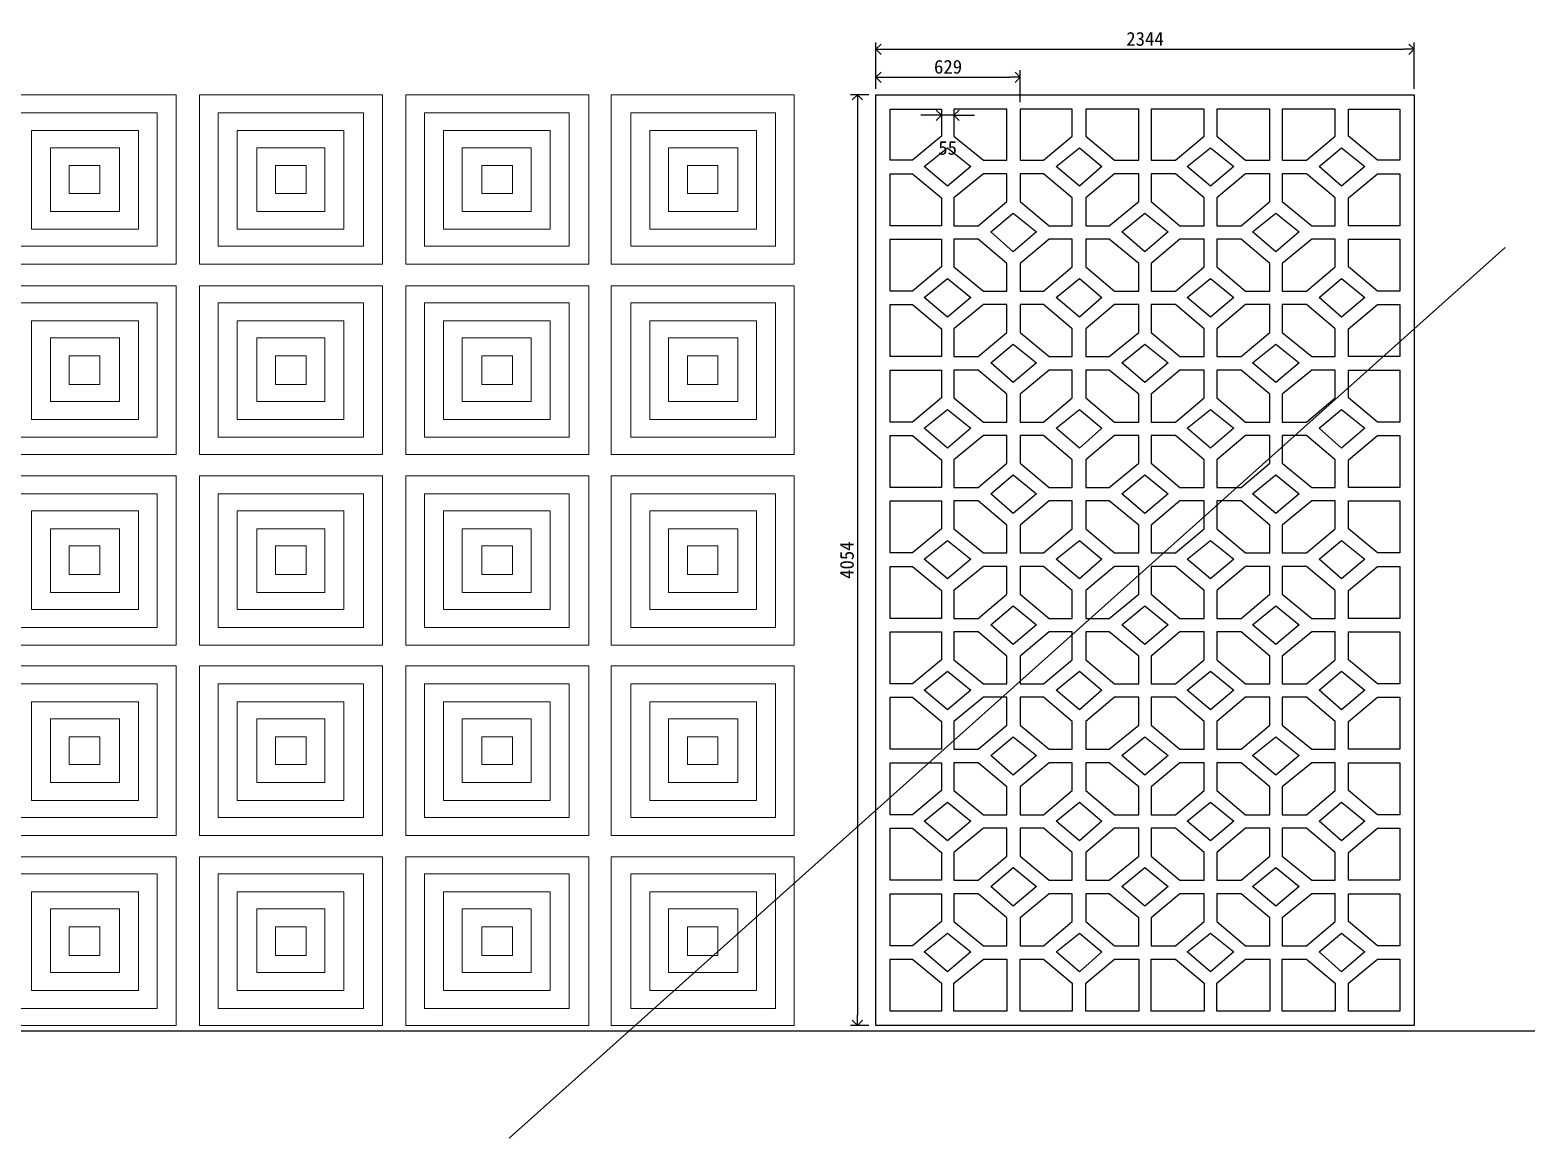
# Model space of a CAD drawing. Extents: x -66030 to 95157, y -13132 to 45879.
# Drawn here: x 12142 to 18655, y 23956 to 28783 of the extents above; entities that cross this region are included whole.
import ezdxf

# ---------------------------------------------------------------- set-up
doc = ezdxf.new("R2010")
doc.units = 0
doc.header["$LTSCALE"] = 100
doc.header["$MEASUREMENT"] = 0
doc.header["$PDMODE"] = 2
doc.header["$PDSIZE"] = -3
doc.layers.get('0').update_dxf_attribs({"linetype": 'CONTINUOUS'})
doc.layers.get('Defpoints').update_dxf_attribs({"linetype": 'CONTINUOUS'})
doc.layers.add('3', color=11, linetype='CONTINUOUS')
doc.styles.add('HZ', font='simhei.ttf')
doc.dimstyles.new('TEXT', dxfattribs={"dimscale": 8, "dimtxt": 2, "dimasz": 1.5, "dimexe": 1, "dimexo": 1, "dimgap": 0.5, "dimtad": 1, "dimdec": 0, "dimzin": 0, "dimdsep": 46, "dimtxsty": 'HZ', "dimblk": 'DOT', "dimblk1": 'OPEN90', "dimblk2": 'OPEN90', "dimsah": 1, "dimcen": 0, "dimclrd": 256, "dimclre": 256, "dimclrt": 7, "dimadec": 0, "dimazin": 0, "dimtfac": 0.5, "dimtdec": 0, "dimtmove": 2, "dimatfit": 3, "dimldrblk": 'OPEN90', "dimfxl": 1, "dimtolj": 1, "dimtzin": 0, "dimarcsym": 0})

# ---------------------------------------------------------------- blocks, each defined once
blk = doc.blocks.new('_OPEN90')
at = {"color": 0, "linetype": 'ByBlock'}
for p, q in [((0, 0), (-1, 0)), ((-0.5, 0.5), (0, 0)), ((0, 0), (-0.5, -0.5))]:
    blk.add_line(p, q, dxfattribs=at)
blk = doc.blocks.new('*D103')
at = {"layer": '3', "lineweight": -2, "transparency": 16777216}
for p, q in [((15824.4, 28530.8), (15824.4, 28729.1)), ((18168, 28526.9), (18168, 28729.1)), ((15869.4, 28699.1), (18123, 28699.1))]:
    blk.add_line(p, q, dxfattribs=at)
at = {"layer": 'Defpoints', "color": 0, "transparency": 16777216}
for p in [(18168, 28699.1), (15824.4, 28500.8), (18168, 28496.9)]:
    blk.add_point(p, dxfattribs=at)
at = {"layer": '3', "lineweight": -2, "transparency": 16777216, "xscale": 45, "yscale": 45, "zscale": 45, "rotation": 180}
blk.add_blockref('_OPEN90', (15824.4, 28699.1), dxfattribs=at)
at = {"layer": '3', "lineweight": -2, "transparency": 16777216, "xscale": 45, "yscale": 45, "zscale": 45}
blk.add_blockref('_OPEN90', (18168, 28699.1), dxfattribs=at)
at = {"layer": '3', "color": 7, "transparency": 16777216, "insert": (16996.2, 28744.1), "char_height": 60, "attachment_point": 5, "style": 'HZ'}
blk.add_mtext('\\A1;2344', dxfattribs=at)
blk = doc.blocks.new('*D104')
at = {"layer": '3', "lineweight": -2, "transparency": 16777216}
for p, q in [((15824.4, 28526.9), (15824.4, 28607.5)), ((16453.3, 28468.3), (16453.3, 28607.5)), ((15869.4, 28577.5), (16408.3, 28577.5))]:
    blk.add_line(p, q, dxfattribs=at)
at = {"layer": 'Defpoints', "color": 0, "transparency": 16777216}
for p in [(16453.3, 28577.5), (15824.4, 28496.9), (16453.3, 28438.3)]:
    blk.add_point(p, dxfattribs=at)
at = {"layer": '3', "lineweight": -2, "transparency": 16777216, "xscale": 45, "yscale": 45, "zscale": 45, "rotation": 180}
blk.add_blockref('_OPEN90', (15824.4, 28577.5), dxfattribs=at)
at = {"layer": '3', "lineweight": -2, "transparency": 16777216, "xscale": 45, "yscale": 45, "zscale": 45}
blk.add_blockref('_OPEN90', (16453.3, 28577.5), dxfattribs=at)
at = {"layer": '3', "color": 7, "transparency": 16777216, "insert": (16138.9, 28622.5), "char_height": 60, "attachment_point": 5, "style": 'HZ'}
blk.add_mtext('\\A1;629', dxfattribs=at)
blk = doc.blocks.new('*D105')
at = {"layer": '3', "lineweight": -2, "transparency": 16777216}
for p, q in [((16064.6, 28411.5), (16019.6, 28411.5)), ((16164.3, 28411.5), (16109.6, 28411.5)), ((16109.6, 28408.3), (16109.6, 28381.5)), ((16164.3, 28408.3), (16164.3, 28381.5)), ((16209.3, 28411.5), (16254.3, 28411.5))]:
    blk.add_line(p, q, dxfattribs=at)
at = {"layer": 'Defpoints', "color": 0, "transparency": 16777216}
for p in [(16109.6, 28438.3), (16109.6, 28411.5), (16164.3, 28438.3)]:
    blk.add_point(p, dxfattribs=at)
at = {"layer": '3', "lineweight": -2, "transparency": 16777216, "xscale": 45, "yscale": 45, "zscale": 45}
blk.add_blockref('_OPEN90', (16109.6, 28411.5), dxfattribs=at)
at = {"layer": '3', "lineweight": -2, "transparency": 16777216, "xscale": 45, "yscale": 45, "zscale": 45, "rotation": 180}
blk.add_blockref('_OPEN90', (16164.3, 28411.5), dxfattribs=at)
at = {"layer": '3', "color": 7, "transparency": 16777216, "insert": (16136.9, 28269), "char_height": 60, "attachment_point": 5, "style": 'HZ'}
blk.add_mtext('\\A1;55', dxfattribs=at)
blk = doc.blocks.new('*D106')
at = {"layer": '3', "lineweight": -2, "transparency": 16777216}
for p, q in [((15794.4, 28500.8), (15714, 28500.8)), ((15744, 28455.8), (15744, 24491.4)), ((15794.4, 24446.4), (15714, 24446.4))]:
    blk.add_line(p, q, dxfattribs=at)
at = {"layer": 'Defpoints', "color": 0, "transparency": 16777216}
for p in [(15824.4, 28500.8), (15744, 24446.4), (15824.4, 24446.4)]:
    blk.add_point(p, dxfattribs=at)
at = {"layer": '3', "lineweight": -2, "transparency": 16777216, "xscale": 45, "yscale": 45, "zscale": 45}
for p, rotation in [((15744, 28500.8), 90), ((15744, 24446.4), 270)]:
    blk.add_blockref('_OPEN90', p, dxfattribs=dict(at, rotation=rotation))
at = {"layer": '3', "color": 7, "transparency": 16777216, "insert": (15698.7, 26473.6), "char_height": 60, "attachment_point": 5, "rotation": 90, "style": 'HZ'}
blk.add_mtext('\\A1;4054', dxfattribs=at)

msp = doc.modelspace()

# ---------------------------------------------------------------- linework, layer by layer
at = {"lineweight": 0}
for points in [[(11981, 28500.8), (12777.8, 28500.8), (12777.8, 27762.6), (11981, 27762.6), (11981, 28500.8)], [(12879.3, 28500.8), (13676.2, 28500.8), (13676.2, 27762.6), (12879.3, 27762.6), (12879.3, 28500.8)], [(13777.7, 28500.8), (14574.5, 28500.8), (14574.5, 27762.6), (13777.7, 27762.6), (13777.7, 28500.8)], [(14672.2, 28500.8), (15469, 28500.8), (15469, 27762.6), (14672.2, 27762.6), (14672.2, 28500.8)], [(12066.9, 28422.7), (12695.8, 28422.7), (12695.8, 27840.7), (12066.9, 27840.7), (12066.9, 28422.7)], [(12961.4, 28422.7), (13594.1, 28422.7), (13594.1, 27840.7), (12961.4, 27840.7), (12961.4, 28422.7)], [(13859.7, 28422.7), (14488.6, 28422.7), (14488.6, 27840.7), (13859.7, 27840.7), (13859.7, 28422.7)], [(14758.1, 28422.7), (15387, 28422.7), (15387, 27840.7), (14758.1, 27840.7), (14758.1, 28422.7)], [(12148.9, 28344.6), (12613.7, 28344.6), (12613.7, 27914.9), (12148.9, 27914.9), (12148.9, 28344.6)], [(13043.4, 28344.6), (13508.2, 28344.6), (13508.2, 27914.9), (13043.4, 27914.9), (13043.4, 28344.6)], [(13941.8, 28344.6), (14406.6, 28344.6), (14406.6, 27914.9), (13941.8, 27914.9), (13941.8, 28344.6)], [(14840.1, 28344.6), (15304.9, 28344.6), (15304.9, 27914.9), (14840.1, 27914.9), (14840.1, 28344.6)], [(12230.9, 28270.4), (12531.7, 28270.4), (12531.7, 27993), (12230.9, 27993), (12230.9, 28270.4)], [(13129.3, 28270.4), (13426.2, 28270.4), (13426.2, 27993), (13129.3, 27993), (13129.3, 28270.4)], [(14023.8, 28270.4), (14324.5, 28270.4), (14324.5, 27993), (14023.8, 27993), (14023.8, 28270.4)], [(14922.2, 28270.4), (15222.9, 28270.4), (15222.9, 27993), (14922.2, 27993), (14922.2, 28270.4)], [(12313, 28192.2), (12445.8, 28192.2), (12445.8, 28071.2), (12313, 28071.2), (12313, 28192.2)], [(13211.3, 28192.2), (13344.1, 28192.2), (13344.1, 28071.2), (13211.3, 28071.2), (13211.3, 28192.2)], [(14109.7, 28192.2), (14242.5, 28192.2), (14242.5, 28071.2), (14109.7, 28071.2), (14109.7, 28192.2)], [(15004.2, 28192.2), (15137, 28192.2), (15137, 28071.2), (15004.2, 28071.2), (15004.2, 28192.2)], [(11981, 27668.8), (12777.8, 27668.8), (12777.8, 26934.5), (11981, 26934.5), (11981, 27668.8)], [(12879.3, 27668.8), (13676.2, 27668.8), (13676.2, 26934.5), (12879.3, 26934.5), (12879.3, 27668.8)], [(13777.7, 27668.8), (14574.5, 27668.8), (14574.5, 26934.5), (13777.7, 26934.5), (13777.7, 27668.8)], [(14672.2, 27668.8), (15469, 27668.8), (15469, 26934.5), (14672.2, 26934.5), (14672.2, 27668.8)], [(12066.9, 27594.6), (12695.8, 27594.6), (12695.8, 27008.7), (12066.9, 27008.7), (12066.9, 27594.6)], [(12961.4, 27594.6), (13594.1, 27594.6), (13594.1, 27008.7), (12961.4, 27008.7), (12961.4, 27594.6)], [(13859.7, 27594.6), (14488.6, 27594.6), (14488.6, 27008.7), (13859.7, 27008.7), (13859.7, 27594.6)], [(14758.1, 27594.6), (15387, 27594.6), (15387, 27008.7), (14758.1, 27008.7), (14758.1, 27594.6)], [(12148.9, 27516.5), (12613.7, 27516.5), (12613.7, 27086.8), (12148.9, 27086.8), (12148.9, 27516.5)], [(13043.4, 27516.5), (13508.2, 27516.5), (13508.2, 27086.8), (13043.4, 27086.8), (13043.4, 27516.5)], [(13941.8, 27516.5), (14406.6, 27516.5), (14406.6, 27086.8), (13941.8, 27086.8), (13941.8, 27516.5)], [(14840.1, 27516.5), (15304.9, 27516.5), (15304.9, 27086.8), (14840.1, 27086.8), (14840.1, 27516.5)], [(12230.9, 27442.3), (12531.7, 27442.3), (12531.7, 27165), (12230.9, 27165), (12230.9, 27442.3)], [(13129.3, 27442.3), (13426.2, 27442.3), (13426.2, 27165), (13129.3, 27165), (13129.3, 27442.3)], [(14023.8, 27442.3), (14324.5, 27442.3), (14324.5, 27165), (14023.8, 27165), (14023.8, 27442.3)], [(14922.2, 27442.3), (15222.9, 27442.3), (15222.9, 27165), (14922.2, 27165), (14922.2, 27442.3)], [(12313, 27364.2), (12445.8, 27364.2), (12445.8, 27239.2), (12313, 27239.2), (12313, 27364.2)], [(13211.3, 27364.2), (13344.1, 27364.2), (13344.1, 27239.2), (13211.3, 27239.2), (13211.3, 27364.2)], [(14109.7, 27364.2), (14242.5, 27364.2), (14242.5, 27239.2), (14109.7, 27239.2), (14109.7, 27364.2)], [(15004.2, 27364.2), (15137, 27364.2), (15137, 27239.2), (15004.2, 27239.2), (15004.2, 27364.2)], [(11981, 26840.8), (12777.8, 26840.8), (12777.8, 26102.5), (11981, 26102.5), (11981, 26840.8)], [(12879.3, 26840.8), (13676.2, 26840.8), (13676.2, 26102.5), (12879.3, 26102.5), (12879.3, 26840.8)], [(13777.7, 26840.8), (14574.5, 26840.8), (14574.5, 26102.5), (13777.7, 26102.5), (13777.7, 26840.8)], [(14672.2, 26840.8), (15469, 26840.8), (15469, 26102.5), (14672.2, 26102.5), (14672.2, 26840.8)], [(12066.9, 26762.7), (12695.8, 26762.7), (12695.8, 26180.7), (12066.9, 26180.7), (12066.9, 26762.7)], [(12961.4, 26762.7), (13594.1, 26762.7), (13594.1, 26180.7), (12961.4, 26180.7), (12961.4, 26762.7)], [(13859.7, 26762.7), (14488.6, 26762.7), (14488.6, 26180.7), (13859.7, 26180.7), (13859.7, 26762.7)], [(14758.1, 26762.7), (15387, 26762.7), (15387, 26180.7), (14758.1, 26180.7), (14758.1, 26762.7)], [(12148.9, 26688.4), (12613.7, 26688.4), (12613.7, 26258.8), (12148.9, 26258.8), (12148.9, 26688.4)], [(13043.4, 26688.4), (13508.2, 26688.4), (13508.2, 26258.8), (13043.4, 26258.8), (13043.4, 26688.4)], [(13941.8, 26688.4), (14406.6, 26688.4), (14406.6, 26258.8), (13941.8, 26258.8), (13941.8, 26688.4)], [(14840.1, 26688.4), (15304.9, 26688.4), (15304.9, 26258.8), (14840.1, 26258.8), (14840.1, 26688.4)], [(12230.9, 26610.3), (12531.7, 26610.3), (12531.7, 26333), (12230.9, 26333), (12230.9, 26610.3)], [(13129.3, 26610.3), (13426.2, 26610.3), (13426.2, 26333), (13129.3, 26333), (13129.3, 26610.3)], [(14023.8, 26610.3), (14324.5, 26610.3), (14324.5, 26333), (14023.8, 26333), (14023.8, 26610.3)], [(14922.2, 26610.3), (15222.9, 26610.3), (15222.9, 26333), (14922.2, 26333), (14922.2, 26610.3)], [(12313, 26536.1), (12445.8, 26536.1), (12445.8, 26411.1), (12313, 26411.1), (12313, 26536.1)], [(13211.3, 26536.1), (13344.1, 26536.1), (13344.1, 26411.1), (13211.3, 26411.1), (13211.3, 26536.1)], [(14109.7, 26536.1), (14242.5, 26536.1), (14242.5, 26411.1), (14109.7, 26411.1), (14109.7, 26536.1)], [(15004.2, 26536.1), (15137, 26536.1), (15137, 26411.1), (15004.2, 26411.1), (15004.2, 26536.1)], [(11981, 26012.7), (12777.8, 26012.7), (12777.8, 25274.5), (11981, 25274.5), (11981, 26012.7)], [(12879.3, 26012.7), (13676.2, 26012.7), (13676.2, 25274.5), (12879.3, 25274.5), (12879.3, 26012.7)], [(13777.7, 26012.7), (14574.5, 26012.7), (14574.5, 25274.5), (13777.7, 25274.5), (13777.7, 26012.7)], [(14672.2, 26012.7), (15469, 26012.7), (15469, 25274.5), (14672.2, 25274.5), (14672.2, 26012.7)], [(12066.9, 25934.6), (12695.8, 25934.6), (12695.8, 25352.6), (12066.9, 25352.6), (12066.9, 25934.6)], [(12961.4, 25934.6), (13594.1, 25934.6), (13594.1, 25352.6), (12961.4, 25352.6), (12961.4, 25934.6)], [(13859.7, 25934.6), (14488.6, 25934.6), (14488.6, 25352.6), (13859.7, 25352.6), (13859.7, 25934.6)], [(14758.1, 25934.6), (15387, 25934.6), (15387, 25352.6), (14758.1, 25352.6), (14758.1, 25934.6)], [(12148.9, 25856.5), (12613.7, 25856.5), (12613.7, 25426.8), (12148.9, 25426.8), (12148.9, 25856.5)], [(13043.4, 25856.5), (13508.2, 25856.5), (13508.2, 25426.8), (13043.4, 25426.8), (13043.4, 25856.5)], [(13941.8, 25856.5), (14406.6, 25856.5), (14406.6, 25426.8), (13941.8, 25426.8), (13941.8, 25856.5)], [(14840.1, 25856.5), (15304.9, 25856.5), (15304.9, 25426.8), (14840.1, 25426.8), (14840.1, 25856.5)], [(12230.9, 25782.3), (12531.7, 25782.3), (12531.7, 25504.9), (12230.9, 25504.9), (12230.9, 25782.3)], [(13129.3, 25782.3), (13426.2, 25782.3), (13426.2, 25504.9), (13129.3, 25504.9), (13129.3, 25782.3)], [(14023.8, 25782.3), (14324.5, 25782.3), (14324.5, 25504.9), (14023.8, 25504.9), (14023.8, 25782.3)], [(14922.2, 25782.3), (15222.9, 25782.3), (15222.9, 25504.9), (14922.2, 25504.9), (14922.2, 25782.3)], [(12313, 25704.1), (12445.8, 25704.1), (12445.8, 25583), (12313, 25583), (12313, 25704.1)], [(13211.3, 25704.1), (13344.1, 25704.1), (13344.1, 25583), (13211.3, 25583), (13211.3, 25704.1)], [(14109.7, 25704.1), (14242.5, 25704.1), (14242.5, 25583), (14109.7, 25583), (14109.7, 25704.1)], [(15004.2, 25704.1), (15137, 25704.1), (15137, 25583), (15004.2, 25583), (15004.2, 25704.1)], [(11981, 25180.7), (12777.8, 25180.7), (12777.8, 24446.4), (11981, 24446.4), (11981, 25180.7)], [(12879.3, 25180.7), (13676.2, 25180.7), (13676.2, 24446.4), (12879.3, 24446.4), (12879.3, 25180.7)], [(13777.7, 25180.7), (14574.5, 25180.7), (14574.5, 24446.4), (13777.7, 24446.4), (13777.7, 25180.7)], [(14672.2, 25180.7), (15469, 25180.7), (15469, 24446.4), (14672.2, 24446.4), (14672.2, 25180.7)], [(12066.9, 25106.5), (12695.8, 25106.5), (12695.8, 24520.6), (12066.9, 24520.6), (12066.9, 25106.5)], [(12961.4, 25106.5), (13594.1, 25106.5), (13594.1, 24520.6), (12961.4, 24520.6), (12961.4, 25106.5)], [(13859.7, 25106.5), (14488.6, 25106.5), (14488.6, 24520.6), (13859.7, 24520.6), (13859.7, 25106.5)], [(14758.1, 25106.5), (15387, 25106.5), (15387, 24520.6), (14758.1, 24520.6), (14758.1, 25106.5)], [(12148.9, 25028.4), (12613.7, 25028.4), (12613.7, 24598.7), (12148.9, 24598.7), (12148.9, 25028.4)], [(13043.4, 25028.4), (13508.2, 25028.4), (13508.2, 24598.7), (13043.4, 24598.7), (13043.4, 25028.4)], [(13941.8, 25028.4), (14406.6, 25028.4), (14406.6, 24598.7), (13941.8, 24598.7), (13941.8, 25028.4)], [(14840.1, 25028.4), (15304.9, 25028.4), (15304.9, 24598.7), (14840.1, 24598.7), (14840.1, 25028.4)], [(12230.9, 24954.2), (12531.7, 24954.2), (12531.7, 24676.9), (12230.9, 24676.9), (12230.9, 24954.2)], [(13129.3, 24954.2), (13426.2, 24954.2), (13426.2, 24676.9), (13129.3, 24676.9), (13129.3, 24954.2)], [(14023.8, 24954.2), (14324.5, 24954.2), (14324.5, 24676.9), (14023.8, 24676.9), (14023.8, 24954.2)], [(14922.2, 24954.2), (15222.9, 24954.2), (15222.9, 24676.9), (14922.2, 24676.9), (14922.2, 24954.2)], [(12313, 24876.1), (12445.8, 24876.1), (12445.8, 24751.1), (12313, 24751.1), (12313, 24876.1)], [(13211.3, 24876.1), (13344.1, 24876.1), (13344.1, 24751.1), (13211.3, 24751.1), (13211.3, 24876.1)], [(14109.7, 24876.1), (14242.5, 24876.1), (14242.5, 24751.1), (14109.7, 24751.1), (14109.7, 24876.1)], [(15004.2, 24876.1), (15137, 24876.1), (15137, 24751.1), (15004.2, 24751.1), (15004.2, 24876.1)]]:
    msp.add_lwpolyline(points, close=True, dxfattribs=at)
at = {"layer": '3'}
for p, q in [((18564.5, 27835.9), (14228.3, 23955.8)), ((-66009.4, 24422.6), (95156.9, 24422.6))]:
    msp.add_line(p, q, dxfattribs=at)
for points in [[(15824.4, 24446.4), (15824.4, 24450.3), (15824.4, 28496.9), (15824.4, 28500.8), (18168, 28500.8), (18168, 28496.9), (18168, 28496.9), (18168, 28465.7), (18168, 28215.7), (18168, 28157.1), (18168, 27930.5), (18168, 27871.9), (18168, 27645.4), (18168, 27586.8), (18168, 27360.3), (18168, 27301.7), (18168, 27075.1), (18168, 27016.5), (18168, 26790), (18168, 26731.4), (18168, 26504.9), (18168, 26446.3), (18168, 26219.7), (18168, 26161.1), (18168, 25934.6), (18168, 25876), (18168, 25649.5), (18168, 25590.9), (18168, 25364.3), (18168, 25305.7), (18168, 25079.2), (18168, 25020.6), (18168, 24794), (18168, 24735.5), (18168, 24450.3), (18168, 24450.3), (18168, 24446.4), (15824.4, 24446.4)], [(16109.6, 28438.3), (16109.6, 28321.1), (15984.6, 28215.7), (15886.9, 28215.7), (15886.9, 28438.3), (16109.6, 28438.3)], [(16164.3, 28438.3), (16164.3, 28321.1), (16293.2, 28215.7), (16394.7, 28215.7), (16394.7, 28438.3), (16164.3, 28438.3)], [(16453.3, 28438.3), (16453.3, 28215.7), (16554.9, 28215.7), (16679.8, 28321.1), (16679.8, 28438.3), (16453.3, 28438.3)], [(16863.4, 28215.7), (16968.9, 28215.7), (16968.9, 28438.3), (16738.4, 28438.3), (16738.4, 28321.1), (16863.4, 28215.7)], [(17023.6, 28438.3), (17023.6, 28215.7), (17129, 28215.7), (17254, 28321.1), (17254, 28438.3), (17023.6, 28438.3)], [(17433.7, 28215.7), (17539.2, 28215.7), (17539.2, 28438.3), (17308.7, 28438.3), (17308.7, 28321.1), (17433.7, 28215.7)], [(17824.3, 28321.1), (17824.3, 28438.3), (17593.8, 28438.3), (17593.8, 28215.7), (17699.3, 28215.7), (17824.3, 28321.1)], [(18105.5, 28215.7), (18007.9, 28215.7), (17882.9, 28321.1), (17882.9, 28438.3), (18105.5, 28438.3), (18105.5, 28215.7)], [(16035.4, 28188.3), (16136.9, 28270.4), (16238.5, 28188.3), (16136.9, 28102.4), (16035.4, 28188.3)], [(16609.5, 28188.3), (16711.1, 28270.4), (16808.7, 28188.3), (16711.1, 28102.4), (16609.5, 28188.3)], [(17179.8, 28188.3), (17281.4, 28270.4), (17382.9, 28188.3), (17281.4, 28102.4), (17179.8, 28188.3)], [(17754, 28188.3), (17851.6, 28270.4), (17953.2, 28188.3), (17851.6, 28102.4), (17754, 28188.3)], [(15886.9, 28157.1), (15984.6, 28157.1), (16109.6, 28051.6), (16109.6, 27930.5), (15886.9, 27930.5), (15886.9, 28157.1)], [(16164.3, 28051.6), (16164.3, 27930.5), (16269.7, 27930.5), (16394.7, 28036), (16394.7, 28157.1), (16293.2, 28157.1), (16164.3, 28051.6)], [(16578.3, 27930.5), (16679.8, 27930.5), (16679.8, 28051.6), (16554.9, 28157.1), (16453.3, 28157.1), (16453.3, 28036), (16578.3, 27930.5)], [(16738.4, 28051.6), (16738.4, 27930.5), (16840, 27930.5), (16968.9, 28036), (16968.9, 28157.1), (16863.4, 28157.1), (16738.4, 28051.6)], [(17148.6, 27930.5), (17254, 27930.5), (17254, 28051.6), (17129, 28157.1), (17023.6, 28157.1), (17023.6, 28036), (17148.6, 27930.5)], [(17308.7, 28051.6), (17308.7, 27930.5), (17414.2, 27930.5), (17539.2, 28036), (17539.2, 28157.1), (17433.7, 28157.1), (17308.7, 28051.6)], [(17722.7, 27930.5), (17824.3, 27930.5), (17824.3, 28051.6), (17699.3, 28157.1), (17593.8, 28157.1), (17593.8, 28036), (17722.7, 27930.5)], [(18105.5, 27930.5), (17882.9, 27930.5), (17882.9, 28051.6), (18007.9, 28157.1), (18105.5, 28157.1), (18105.5, 27930.5)], [(16324.4, 27903.2), (16422, 27985.2), (16523.6, 27903.2), (16422, 27817.3), (16324.4, 27903.2)], [(16894.7, 27903.2), (16996.2, 27985.2), (17097.8, 27903.2), (16996.2, 27817.3), (16894.7, 27903.2)], [(17464.9, 27903.2), (17566.5, 27985.2), (17668.1, 27903.2), (17566.5, 27817.3), (17464.9, 27903.2)], [(15886.9, 27871.9), (16109.6, 27871.9), (16109.6, 27750.9), (15984.6, 27645.4), (15886.9, 27645.4), (15886.9, 27871.9)], [(16269.7, 27871.9), (16164.3, 27871.9), (16164.3, 27750.9), (16293.2, 27645.4), (16394.7, 27645.4), (16394.7, 27766.5), (16269.7, 27871.9)], [(16453.3, 27766.5), (16453.3, 27645.4), (16554.9, 27645.4), (16679.8, 27750.9), (16679.8, 27871.9), (16578.3, 27871.9), (16453.3, 27766.5)], [(16863.4, 27645.4), (16968.9, 27645.4), (16968.9, 27766.5), (16840, 27871.9), (16738.4, 27871.9), (16738.4, 27750.9), (16863.4, 27645.4)], [(17023.6, 27766.5), (17023.6, 27645.4), (17129, 27645.4), (17254, 27750.9), (17254, 27871.9), (17148.6, 27871.9), (17023.6, 27766.5)], [(17433.7, 27645.4), (17539.2, 27645.4), (17539.2, 27766.5), (17414.2, 27871.9), (17308.7, 27871.9), (17308.7, 27750.9), (17433.7, 27645.4)], [(17824.3, 27750.9), (17824.3, 27871.9), (17722.7, 27871.9), (17593.8, 27766.5), (17593.8, 27645.4), (17699.3, 27645.4), (17824.3, 27750.9)], [(18105.5, 27645.4), (18007.9, 27645.4), (17882.9, 27750.9), (17882.9, 27871.9), (18105.5, 27871.9), (18105.5, 27645.4)], [(16035.4, 27618.1), (16136.9, 27700.1), (16238.5, 27618.1), (16136.9, 27532.1), (16035.4, 27618.1)], [(16609.5, 27618.1), (16711.1, 27700.1), (16808.7, 27618.1), (16711.1, 27532.1), (16609.5, 27618.1)], [(17179.8, 27618.1), (17281.4, 27700.1), (17382.9, 27618.1), (17281.4, 27532.1), (17179.8, 27618.1)], [(17754, 27618.1), (17851.6, 27700.1), (17953.2, 27618.1), (17851.6, 27532.1), (17754, 27618.1)], [(15886.9, 27586.8), (15984.6, 27586.8), (16109.6, 27481.3), (16109.6, 27360.3), (15886.9, 27360.3), (15886.9, 27586.8)], [(16164.3, 27481.3), (16164.3, 27360.3), (16269.7, 27360.3), (16394.7, 27465.7), (16394.7, 27586.8), (16293.2, 27586.8), (16164.3, 27481.3)], [(16578.3, 27360.3), (16679.8, 27360.3), (16679.8, 27481.3), (16554.9, 27586.8), (16453.3, 27586.8), (16453.3, 27465.7), (16578.3, 27360.3)], [(16738.4, 27481.3), (16738.4, 27360.3), (16840, 27360.3), (16968.9, 27465.7), (16968.9, 27586.8), (16863.4, 27586.8), (16738.4, 27481.3)], [(17148.6, 27360.3), (17254, 27360.3), (17254, 27481.3), (17129, 27586.8), (17023.6, 27586.8), (17023.6, 27465.7), (17148.6, 27360.3)], [(17308.7, 27481.3), (17308.7, 27360.3), (17414.2, 27360.3), (17539.2, 27465.7), (17539.2, 27586.8), (17433.7, 27586.8), (17308.7, 27481.3)], [(17722.7, 27360.3), (17824.3, 27360.3), (17824.3, 27481.3), (17699.3, 27586.8), (17593.8, 27586.8), (17593.8, 27465.7), (17722.7, 27360.3)], [(18105.5, 27360.3), (17882.9, 27360.3), (17882.9, 27481.3), (18007.9, 27586.8), (18105.5, 27586.8), (18105.5, 27360.3)], [(16324.4, 27332.9), (16422, 27414.9), (16523.6, 27332.9), (16422, 27247), (16324.4, 27332.9)], [(16894.7, 27332.9), (16996.2, 27414.9), (17097.8, 27332.9), (16996.2, 27247), (16894.7, 27332.9)], [(17464.9, 27332.9), (17566.5, 27414.9), (17668.1, 27332.9), (17566.5, 27247), (17464.9, 27332.9)], [(15886.9, 27301.7), (16109.6, 27301.7), (16109.6, 27180.6), (15984.6, 27075.1), (15886.9, 27075.1), (15886.9, 27301.7)], [(16269.7, 27301.7), (16164.3, 27301.7), (16164.3, 27180.6), (16293.2, 27075.1), (16394.7, 27075.1), (16394.7, 27196.2), (16269.7, 27301.7)], [(16453.3, 27196.2), (16453.3, 27075.1), (16554.9, 27075.1), (16679.8, 27180.6), (16679.8, 27301.7), (16578.3, 27301.7), (16453.3, 27196.2)], [(16863.4, 27075.1), (16968.9, 27075.1), (16968.9, 27196.2), (16840, 27301.7), (16738.4, 27301.7), (16738.4, 27180.6), (16863.4, 27075.1)], [(17023.6, 27196.2), (17023.6, 27075.1), (17129, 27075.1), (17254, 27180.6), (17254, 27301.7), (17148.6, 27301.7), (17023.6, 27196.2)], [(17433.7, 27075.1), (17539.2, 27075.1), (17539.2, 27196.2), (17414.2, 27301.7), (17308.7, 27301.7), (17308.7, 27180.6), (17433.7, 27075.1)], [(17824.3, 27180.6), (17824.3, 27301.7), (17722.7, 27301.7), (17593.8, 27196.2), (17593.8, 27075.1), (17699.3, 27075.1), (17824.3, 27180.6)], [(18105.5, 27075.1), (18007.9, 27075.1), (17882.9, 27180.6), (17882.9, 27301.7), (18105.5, 27301.7), (18105.5, 27075.1)], [(16035.4, 27047.8), (16136.9, 27129.8), (16238.5, 27047.8), (16136.9, 26961.9), (16035.4, 27047.8)], [(16609.5, 27047.8), (16711.1, 27129.8), (16808.7, 27047.8), (16711.1, 26961.9), (16609.5, 27047.8)], [(17179.8, 27047.8), (17281.4, 27129.8), (17382.9, 27047.8), (17281.4, 26961.9), (17179.8, 27047.8)], [(17754, 27047.8), (17851.6, 27129.8), (17953.2, 27047.8), (17851.6, 26961.9), (17754, 27047.8)], [(15886.9, 27016.5), (15984.6, 27016.5), (16109.6, 26911.1), (16109.6, 26790), (15886.9, 26790), (15886.9, 27016.5)], [(16164.3, 26911.1), (16164.3, 26790), (16269.7, 26790), (16394.7, 26895.5), (16394.7, 27016.5), (16293.2, 27016.5), (16164.3, 26911.1)], [(16578.3, 26790), (16679.8, 26790), (16679.8, 26911.1), (16554.9, 27016.5), (16453.3, 27016.5), (16453.3, 26895.5), (16578.3, 26790)], [(16738.4, 26911.1), (16738.4, 26790), (16840, 26790), (16968.9, 26895.5), (16968.9, 27016.5), (16863.4, 27016.5), (16738.4, 26911.1)], [(17148.6, 26790), (17254, 26790), (17254, 26911.1), (17129, 27016.5), (17023.6, 27016.5), (17023.6, 26895.5), (17148.6, 26790)], [(17308.7, 26911.1), (17308.7, 26790), (17414.2, 26790), (17539.2, 26895.5), (17539.2, 27016.5), (17433.7, 27016.5), (17308.7, 26911.1)], [(17722.7, 26790), (17824.3, 26790), (17824.3, 26911.1), (17699.3, 27016.5), (17593.8, 27016.5), (17593.8, 26895.5), (17722.7, 26790)], [(18105.5, 26790), (17882.9, 26790), (17882.9, 26911.1), (18007.9, 27016.5), (18105.5, 27016.5), (18105.5, 26790)], [(16324.4, 26762.7), (16422, 26844.7), (16523.6, 26762.7), (16422, 26676.7), (16324.4, 26762.7)], [(16894.7, 26762.7), (16996.2, 26844.7), (17097.8, 26762.7), (16996.2, 26676.7), (16894.7, 26762.7)], [(17464.9, 26762.7), (17566.5, 26844.7), (17668.1, 26762.7), (17566.5, 26676.7), (17464.9, 26762.7)], [(15886.9, 26731.4), (16109.6, 26731.4), (16109.6, 26610.3), (15984.6, 26504.9), (15886.9, 26504.9), (15886.9, 26731.4)], [(16269.7, 26731.4), (16164.3, 26731.4), (16164.3, 26610.3), (16293.2, 26504.9), (16394.7, 26504.9), (16394.7, 26625.9), (16269.7, 26731.4)], [(16453.3, 26625.9), (16453.3, 26504.9), (16554.9, 26504.9), (16679.8, 26610.3), (16679.8, 26731.4), (16578.3, 26731.4), (16453.3, 26625.9)], [(16863.4, 26504.9), (16968.9, 26504.9), (16968.9, 26625.9), (16840, 26731.4), (16738.4, 26731.4), (16738.4, 26610.3), (16863.4, 26504.9)], [(17023.6, 26625.9), (17023.6, 26504.9), (17129, 26504.9), (17254, 26610.3), (17254, 26731.4), (17148.6, 26731.4), (17023.6, 26625.9)], [(17433.7, 26504.9), (17539.2, 26504.9), (17539.2, 26625.9), (17414.2, 26731.4), (17308.7, 26731.4), (17308.7, 26610.3), (17433.7, 26504.9)], [(17824.3, 26610.3), (17824.3, 26731.4), (17722.7, 26731.4), (17593.8, 26625.9), (17593.8, 26504.9), (17699.3, 26504.9), (17824.3, 26610.3)], [(18105.5, 26504.9), (18007.9, 26504.9), (17882.9, 26610.3), (17882.9, 26731.4), (18105.5, 26731.4), (18105.5, 26504.9)], [(16035.4, 26477.5), (16136.9, 26559.5), (16238.5, 26477.5), (16136.9, 26391.6), (16035.4, 26477.5)], [(16609.5, 26477.5), (16711.1, 26559.5), (16808.7, 26477.5), (16711.1, 26391.6), (16609.5, 26477.5)], [(17179.8, 26477.5), (17281.4, 26559.5), (17382.9, 26477.5), (17281.4, 26391.6), (17179.8, 26477.5)], [(17754, 26477.5), (17851.6, 26559.5), (17953.2, 26477.5), (17851.6, 26391.6), (17754, 26477.5)], [(15886.9, 26446.3), (15984.6, 26446.3), (16109.6, 26340.8), (16109.6, 26219.7), (15886.9, 26219.7), (15886.9, 26446.3)], [(16164.3, 26340.8), (16164.3, 26219.7), (16269.7, 26219.7), (16394.7, 26325.2), (16394.7, 26446.3), (16293.2, 26446.3), (16164.3, 26340.8)], [(16578.3, 26219.7), (16679.8, 26219.7), (16679.8, 26340.8), (16554.9, 26446.3), (16453.3, 26446.3), (16453.3, 26325.2), (16578.3, 26219.7)], [(16738.4, 26340.8), (16738.4, 26219.7), (16840, 26219.7), (16968.9, 26325.2), (16968.9, 26446.3), (16863.4, 26446.3), (16738.4, 26340.8)], [(17148.6, 26219.7), (17254, 26219.7), (17254, 26340.8), (17129, 26446.3), (17023.6, 26446.3), (17023.6, 26325.2), (17148.6, 26219.7)], [(17308.7, 26340.8), (17308.7, 26219.7), (17414.2, 26219.7), (17539.2, 26325.2), (17539.2, 26446.3), (17433.7, 26446.3), (17308.7, 26340.8)], [(17722.7, 26219.7), (17824.3, 26219.7), (17824.3, 26340.8), (17699.3, 26446.3), (17593.8, 26446.3), (17593.8, 26325.2), (17722.7, 26219.7)], [(18105.5, 26219.7), (17882.9, 26219.7), (17882.9, 26340.8), (18007.9, 26446.3), (18105.5, 26446.3), (18105.5, 26219.7)], [(16324.4, 26192.4), (16422, 26274.4), (16523.6, 26192.4), (16422, 26106.4), (16324.4, 26192.4)], [(16894.7, 26192.4), (16996.2, 26274.4), (17097.8, 26192.4), (16996.2, 26106.4), (16894.7, 26192.4)], [(17464.9, 26192.4), (17566.5, 26274.4), (17668.1, 26192.4), (17566.5, 26106.4), (17464.9, 26192.4)], [(15886.9, 26161.1), (16109.6, 26161.1), (16109.6, 26040), (15984.6, 25934.6), (15886.9, 25934.6), (15886.9, 26161.1)], [(16269.7, 26161.1), (16164.3, 26161.1), (16164.3, 26040), (16293.2, 25934.6), (16394.7, 25934.6), (16394.7, 26055.7), (16269.7, 26161.1)], [(16453.3, 26055.7), (16453.3, 25934.6), (16554.9, 25934.6), (16679.8, 26040), (16679.8, 26161.1), (16578.3, 26161.1), (16453.3, 26055.7)], [(16863.4, 25934.6), (16968.9, 25934.6), (16968.9, 26055.7), (16840, 26161.1), (16738.4, 26161.1), (16738.4, 26040), (16863.4, 25934.6)], [(17023.6, 26055.7), (17023.6, 25934.6), (17129, 25934.6), (17254, 26040), (17254, 26161.1), (17148.6, 26161.1), (17023.6, 26055.7)], [(17433.7, 25934.6), (17539.2, 25934.6), (17539.2, 26055.7), (17414.2, 26161.1), (17308.7, 26161.1), (17308.7, 26040), (17433.7, 25934.6)], [(17824.3, 26040), (17824.3, 26161.1), (17722.7, 26161.1), (17593.8, 26055.7), (17593.8, 25934.6), (17699.3, 25934.6), (17824.3, 26040)], [(18105.5, 25934.6), (18007.9, 25934.6), (17882.9, 26040), (17882.9, 26161.1), (18105.5, 26161.1), (18105.5, 25934.6)], [(16035.4, 25907.2), (16136.9, 25989.3), (16238.5, 25907.2), (16136.9, 25821.3), (16035.4, 25907.2)], [(16609.5, 25907.2), (16711.1, 25989.3), (16808.7, 25907.2), (16711.1, 25821.3), (16609.5, 25907.2)], [(17179.8, 25907.2), (17281.4, 25989.3), (17382.9, 25907.2), (17281.4, 25821.3), (17179.8, 25907.2)], [(17754, 25907.2), (17851.6, 25989.3), (17953.2, 25907.2), (17851.6, 25821.3), (17754, 25907.2)], [(15886.9, 25876), (15984.6, 25876), (16109.6, 25770.5), (16109.6, 25649.5), (15886.9, 25649.5), (15886.9, 25876)], [(16164.3, 25770.5), (16164.3, 25649.5), (16269.7, 25649.5), (16394.7, 25754.9), (16394.7, 25876), (16293.2, 25876), (16164.3, 25770.5)], [(16578.3, 25649.5), (16679.8, 25649.5), (16679.8, 25770.5), (16554.9, 25876), (16453.3, 25876), (16453.3, 25754.9), (16578.3, 25649.5)], [(16738.4, 25770.5), (16738.4, 25649.5), (16840, 25649.5), (16968.9, 25754.9), (16968.9, 25876), (16863.4, 25876), (16738.4, 25770.5)], [(17148.6, 25649.5), (17254, 25649.5), (17254, 25770.5), (17129, 25876), (17023.6, 25876), (17023.6, 25754.9), (17148.6, 25649.5)], [(17308.7, 25770.5), (17308.7, 25649.5), (17414.2, 25649.5), (17539.2, 25754.9), (17539.2, 25876), (17433.7, 25876), (17308.7, 25770.5)], [(17722.7, 25649.5), (17824.3, 25649.5), (17824.3, 25770.5), (17699.3, 25876), (17593.8, 25876), (17593.8, 25754.9), (17722.7, 25649.5)], [(18105.5, 25649.5), (17882.9, 25649.5), (17882.9, 25770.5), (18007.9, 25876), (18105.5, 25876), (18105.5, 25649.5)], [(16324.4, 25622.1), (16422, 25704.1), (16523.6, 25622.1), (16422, 25536.2), (16324.4, 25622.1)], [(16894.7, 25622.1), (16996.2, 25704.1), (17097.8, 25622.1), (16996.2, 25536.2), (16894.7, 25622.1)], [(17464.9, 25622.1), (17566.5, 25704.1), (17668.1, 25622.1), (17566.5, 25536.2), (17464.9, 25622.1)], [(15886.9, 25590.9), (16109.6, 25590.9), (16109.6, 25469.8), (15984.6, 25364.3), (15886.9, 25364.3), (15886.9, 25590.9)], [(16269.7, 25590.9), (16164.3, 25590.9), (16164.3, 25469.8), (16293.2, 25364.3), (16394.7, 25364.3), (16394.7, 25485.4), (16269.7, 25590.9)], [(16453.3, 25485.4), (16453.3, 25364.3), (16554.9, 25364.3), (16679.8, 25469.8), (16679.8, 25590.9), (16578.3, 25590.9), (16453.3, 25485.4)], [(16863.4, 25364.3), (16968.9, 25364.3), (16968.9, 25485.4), (16840, 25590.9), (16738.4, 25590.9), (16738.4, 25469.8), (16863.4, 25364.3)], [(17023.6, 25485.4), (17023.6, 25364.3), (17129, 25364.3), (17254, 25469.8), (17254, 25590.9), (17148.6, 25590.9), (17023.6, 25485.4)], [(17433.7, 25364.3), (17539.2, 25364.3), (17539.2, 25485.4), (17414.2, 25590.9), (17308.7, 25590.9), (17308.7, 25469.8), (17433.7, 25364.3)], [(17824.3, 25469.8), (17824.3, 25590.9), (17722.7, 25590.9), (17593.8, 25485.4), (17593.8, 25364.3), (17699.3, 25364.3), (17824.3, 25469.8)], [(18105.5, 25364.3), (18007.9, 25364.3), (17882.9, 25469.8), (17882.9, 25590.9), (18105.5, 25590.9), (18105.5, 25364.3)], [(16035.4, 25337), (16136.9, 25419), (16238.5, 25337), (16136.9, 25251), (16035.4, 25337)], [(16609.5, 25337), (16711.1, 25419), (16808.7, 25337), (16711.1, 25251), (16609.5, 25337)], [(17179.8, 25337), (17281.4, 25419), (17382.9, 25337), (17281.4, 25251), (17179.8, 25337)], [(17754, 25337), (17851.6, 25419), (17953.2, 25337), (17851.6, 25251), (17754, 25337)], [(15886.9, 25305.7), (15984.6, 25305.7), (16109.6, 25200.3), (16109.6, 25079.2), (15886.9, 25079.2), (15886.9, 25305.7)], [(16164.3, 25200.3), (16164.3, 25079.2), (16269.7, 25079.2), (16394.7, 25184.6), (16394.7, 25305.7), (16293.2, 25305.7), (16164.3, 25200.3)], [(16578.3, 25079.2), (16679.8, 25079.2), (16679.8, 25200.3), (16554.9, 25305.7), (16453.3, 25305.7), (16453.3, 25184.6), (16578.3, 25079.2)], [(16738.4, 25200.3), (16738.4, 25079.2), (16840, 25079.2), (16968.9, 25184.6), (16968.9, 25305.7), (16863.4, 25305.7), (16738.4, 25200.3)], [(17148.6, 25079.2), (17254, 25079.2), (17254, 25200.3), (17129, 25305.7), (17023.6, 25305.7), (17023.6, 25184.6), (17148.6, 25079.2)], [(17308.7, 25200.3), (17308.7, 25079.2), (17414.2, 25079.2), (17539.2, 25184.6), (17539.2, 25305.7), (17433.7, 25305.7), (17308.7, 25200.3)], [(17722.7, 25079.2), (17824.3, 25079.2), (17824.3, 25200.3), (17699.3, 25305.7), (17593.8, 25305.7), (17593.8, 25184.6), (17722.7, 25079.2)], [(18105.5, 25079.2), (17882.9, 25079.2), (17882.9, 25200.3), (18007.9, 25305.7), (18105.5, 25305.7), (18105.5, 25079.2)], [(16324.4, 25051.8), (16422, 25133.9), (16523.6, 25051.8), (16422, 24965.9), (16324.4, 25051.8)], [(16894.7, 25051.8), (16996.2, 25133.9), (17097.8, 25051.8), (16996.2, 24965.9), (16894.7, 25051.8)], [(17464.9, 25051.8), (17566.5, 25133.9), (17668.1, 25051.8), (17566.5, 24965.9), (17464.9, 25051.8)], [(15886.9, 25020.6), (16109.6, 25020.6), (16109.6, 24899.5), (15984.6, 24794), (15886.9, 24794), (15886.9, 25020.6)], [(16293.2, 24794), (16394.7, 24794), (16394.7, 24915.1), (16269.7, 25020.6), (16164.3, 25020.6), (16164.3, 24899.5), (16293.2, 24794)], [(16453.3, 24915.1), (16453.3, 24794), (16554.9, 24794), (16679.8, 24899.5), (16679.8, 25020.6), (16578.3, 25020.6), (16453.3, 24915.1)], [(16863.4, 24794), (16968.9, 24794), (16968.9, 24915.1), (16840, 25020.6), (16738.4, 25020.6), (16738.4, 24899.5), (16863.4, 24794)], [(17023.6, 24915.1), (17023.6, 24794), (17129, 24794), (17254, 24899.5), (17254, 25020.6), (17148.6, 25020.6), (17023.6, 24915.1)], [(17433.7, 24794), (17539.2, 24794), (17539.2, 24915.1), (17414.2, 25020.6), (17308.7, 25020.6), (17308.7, 24899.5), (17433.7, 24794)], [(17593.8, 24915.1), (17593.8, 24794), (17699.3, 24794), (17824.3, 24899.5), (17824.3, 25020.6), (17722.7, 25020.6), (17593.8, 24915.1)], [(18105.5, 24794), (18007.9, 24794), (17882.9, 24899.5), (17882.9, 25020.6), (18105.5, 25020.6), (18105.5, 24794)], [(16035.4, 24766.7), (16136.9, 24848.7), (16238.5, 24766.7), (16136.9, 24680.8), (16035.4, 24766.7)], [(16609.5, 24766.7), (16711.1, 24848.7), (16808.7, 24766.7), (16711.1, 24680.8), (16609.5, 24766.7)], [(17179.8, 24766.7), (17281.4, 24848.7), (17382.9, 24766.7), (17281.4, 24680.8), (17179.8, 24766.7)], [(17754, 24766.7), (17851.6, 24848.7), (17953.2, 24766.7), (17851.6, 24680.8), (17754, 24766.7)], [(15886.9, 24735.5), (15984.6, 24735.5), (16109.6, 24630), (16109.6, 24508.9), (15886.9, 24508.9), (15886.9, 24735.5)], [(16164.3, 24508.9), (16164.3, 24630), (16293.2, 24735.5), (16394.7, 24735.5), (16394.7, 24508.9), (16164.3, 24508.9)], [(16453.3, 24508.9), (16453.3, 24735.5), (16554.9, 24735.5), (16679.8, 24630), (16679.8, 24508.9), (16453.3, 24508.9)], [(16738.4, 24508.9), (16738.4, 24630), (16863.4, 24735.5), (16968.9, 24735.5), (16968.9, 24508.9), (16738.4, 24508.9)], [(17023.6, 24508.9), (17023.6, 24735.5), (17129, 24735.5), (17254, 24630), (17254, 24508.9), (17023.6, 24508.9)], [(17308.7, 24508.9), (17308.7, 24630), (17433.7, 24735.5), (17539.2, 24735.5), (17539.2, 24508.9), (17308.7, 24508.9)], [(17593.8, 24508.9), (17593.8, 24735.5), (17699.3, 24735.5), (17824.3, 24630), (17824.3, 24508.9), (17593.8, 24508.9)], [(17882.9, 24508.9), (17882.9, 24630), (18007.9, 24735.5), (18105.5, 24735.5), (18105.5, 24508.9), (17882.9, 24508.9)]]:
    msp.add_lwpolyline(points, close=True, dxfattribs=at)

# ---------------------------------------------------------------- dimensions: what is measured, and where the dimension line sits
for base, p1, p2, picture, middle in [((18168, 28699.1), (15824.4, 28500.8), (18168, 28496.9), '*D103', (16996.2, 28744.1)), ((16453.3, 28577.5), (15824.4, 28496.9), (16453.3, 28438.3), '*D104', (16138.9, 28622.5)), ((16109.6, 28411.5), (16164.3, 28438.3), (16109.6, 28438.3), '*D105', (16136.9, 28269))]:
    dim = msp.add_linear_dim(base=base, p1=p1, p2=p2, dimstyle='TEXT', override={"dimscale": 30}, dxfattribs=at)
    dim.commit()
    dim.dimension.update_dxf_attribs({"geometry": picture, "text_midpoint": middle})
dim = msp.add_linear_dim(base=(15744, 24446.4), p1=(15824.4, 28500.8), p2=(15824.4, 24446.4), angle=90, dimstyle='TEXT', override={"dimscale": 30}, dxfattribs=at)
dim.commit()
dim.dimension.update_dxf_attribs({"geometry": '*D106', "text_midpoint": (15698.7, 26473.6)})

doc.saveas('drawing.dxf')
